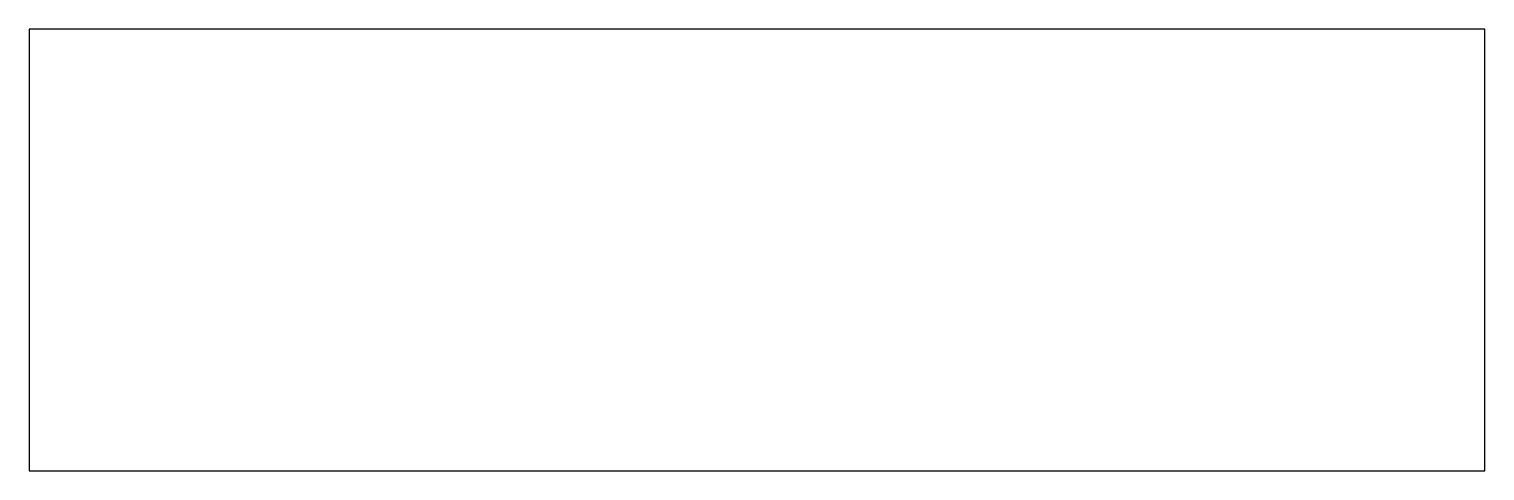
# Model space of a CAD drawing. Extents: x 32247 to 32577, y 10430 to 10530.
import ezdxf

# ---------------------------------------------------------------- set-up
doc = ezdxf.new("R2010")
doc.units = 0
doc.layers.get('0').update_dxf_attribs({"linetype": 'CONTINUOUS'})

msp = doc.modelspace()

# ---------------------------------------------------------------- linework, layer by layer
at = {"linetype": 'CONTINUOUS'}
for p, q in [((32577.01, 10529.86), (32247.01, 10529.86)), ((32247.01, 10529.86), (32247.01, 10429.86)), ((32577.01, 10429.86), (32577.01, 10529.86)), ((32247.01, 10429.86), (32577.01, 10429.86))]:
    msp.add_line(p, q, dxfattribs=at)

doc.saveas('drawing.dxf')
